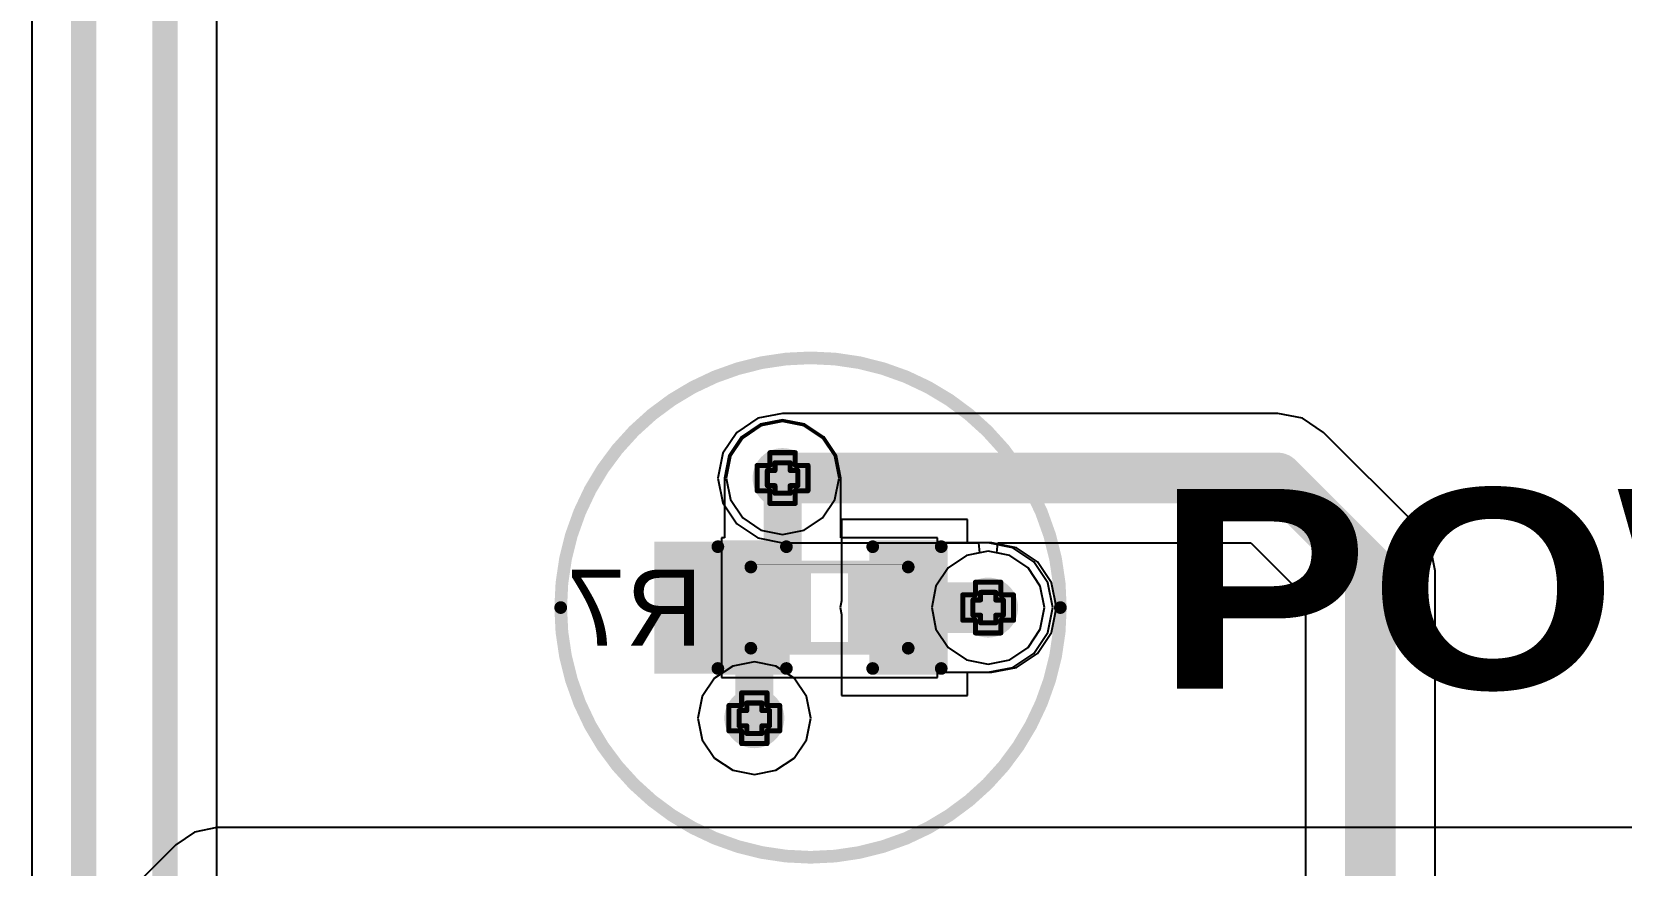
# Model space of a CAD drawing. Header units: inches. Extents: x 0 to 198, y 0 to 199.
# Drawn here: x 1.351 to 1.977, y 2.543 to 2.871 of the extents above; entities that cross this region are included whole.
import ezdxf

# ---------------------------------------------------------------- set-up
doc = ezdxf.new("R2010")
doc.units = ezdxf.units.IN
doc.header["$MEASUREMENT"] = 0
for name, color, linetype in [('Bottom Layer', 5, 'Continuous'), ('Bottom Overlay', 54, 'Continuous'), ('Bottom Paste', 16, 'Continuous'), ('Bottom Solder', 6, 'Continuous'), ('Drill Drawing', 1, 'Continuous'), ('Layer 1', 16, 'Continuous'), ('Layer 2', 76, 'Continuous'), ('Top Layer', 1, 'Continuous'), ('Top Overlay', 2, 'Continuous'), ('Top Paste', 8, 'Continuous'), ('Top Solder', 216, 'Continuous'), ('Via Holes', 16, 'Continuous')]:
    doc.layers.add(name, color=color, linetype=linetype)
doc.styles.add('Arial', font='', dxfattribs={"height": 0.2})
doc.styles.add('Arial Black_Bold', font='', dxfattribs={"height": 0.2})
doc.styles.get('Arial').set_extended_font_data('Arial')
doc.styles.get('Arial Black_Bold').set_extended_font_data('Arial Black', bold=True)

# ---------------------------------------------------------------- blocks, each defined once
blk = doc.blocks.new('R___0402_B_184')
at = {"layer": 'Bottom Layer'}
for points in [[(-0.0095, 0.0125), (-0.0095, -0.0125), (-0.0275, -0.0125), (-0.0275, 0.0125)], [(0.0275, 0.0125), (0.0275, -0.0125), (0.0095, -0.0125), (0.0095, 0.0125)]]:
    blk.add_hatch(color=5, dxfattribs=at).paths.add_polyline_path(points)
at = {"layer": 'Bottom Paste'}
for points in [[(-0.0095, 0.0125), (-0.0095, -0.0125), (-0.0275, -0.0125), (-0.0275, 0.0125)], [(0.0275, 0.0125), (0.0275, -0.0125), (0.0095, -0.0125), (0.0095, 0.0125)]]:
    blk.add_hatch(color=16, dxfattribs=at).paths.add_polyline_path(points)
at = {"layer": 'Bottom Solder'}
for points in [[(-0.00734, 0.01466), (-0.00734, -0.01467), (-0.02967, -0.01467), (-0.02967, 0.01466)], [(0.02967, 0.01466), (0.02967, -0.01467), (0.00733, -0.01467), (0.00733, 0.01466)]]:
    blk.add_hatch(color=6, dxfattribs=at).paths.add_polyline_path(points)
at = {"layer": 'Bottom Overlay'}
for points in [[(-0.031, -0.016, 0.005, 0.005, 0), (-0.031, 0.016, 0.005, 0.005, 0)], [(-0.031, 0.016, 0.005, 0.005, 0), (0.031, 0.016, 0.005, 0.005, 0)], [(-0.032, 0.017, 0.000127, 0.000127, 0), (0.032, 0.017, 0.000127, 0.000127, 0)], [(0.031, -0.016, 0.005, 0.005, 0), (0.031, 0.016, 0.005, 0.005, 0)], [(-0.031, -0.016, 0.005, 0.005, 0), (0.031, -0.016, 0.005, 0.005, 0)]]:
    blk.add_lwpolyline(points, format="xyseb", dxfattribs=at)
for points in [[(-0.03225, 0.016, 0.0025, 0.0025, 1), (-0.02975, 0.016, 0.0025, 0.0025, 1)], [(-0.03225, 0.016, 0.0025, 0.0025, 1), (-0.02975, 0.016, 0.0025, 0.0025, 1)], [(-0.03203, 0.017, 0.0000635, 0.0000635, 1), (-0.03197, 0.017, 0.0000635, 0.0000635, 1)], [(0.02975, 0.016, 0.0025, 0.0025, 1), (0.03225, 0.016, 0.0025, 0.0025, 1)], [(0.02975, 0.016, 0.0025, 0.0025, 1), (0.03225, 0.016, 0.0025, 0.0025, 1)], [(0.03197, 0.017, 0.0000635, 0.0000635, 1), (0.03203, 0.017, 0.0000635, 0.0000635, 1)], [(-0.03225, -0.016, 0.0025, 0.0025, 1), (-0.02975, -0.016, 0.0025, 0.0025, 1)], [(-0.03225, -0.016, 0.0025, 0.0025, 1), (-0.02975, -0.016, 0.0025, 0.0025, 1)], [(0.02975, -0.016, 0.0025, 0.0025, 1), (0.03225, -0.016, 0.0025, 0.0025, 1)], [(0.02975, -0.016, 0.0025, 0.0025, 1), (0.03225, -0.016, 0.0025, 0.0025, 1)]]:
    blk.add_lwpolyline(points, format="xyseb", close=True, dxfattribs=at)
blk = doc.blocks.new('LED_0603_209')
at = {"layer": 'Top Layer'}
for points in [[(-0.03937, 0.01969), (-0.01969, 0.01969), (-0.01969, -0.01968), (-0.03937, -0.01968)], [(0.01969, 0.01969), (0.03937, 0.01969), (0.03937, -0.01968), (0.01969, -0.01968)]]:
    blk.add_hatch(color=1, dxfattribs=at).paths.add_polyline_path(points)
at = {"layer": 'Top Overlay'}
blk.add_hatch(color=2, dxfattribs=at).paths.add_polyline_path([(0.044, -0.026), (0.069, -0.026), (0.069, 0.026), (0.044, 0.026)])
at = {"layer": 'Top Paste'}
for points in [[(-0.03937, 0.01969), (-0.01969, 0.01969), (-0.01969, -0.01968), (-0.03937, -0.01968)], [(0.01969, 0.01969), (0.03937, 0.01969), (0.03937, -0.01968), (0.01969, -0.01968)]]:
    blk.add_hatch(color=8, dxfattribs=at).paths.add_polyline_path(points)
at = {"layer": 'Top Solder'}
for points in [[(-0.04337, 0.02369), (-0.01569, 0.02369), (-0.01569, -0.02368), (-0.04337, -0.02368)], [(0.01569, 0.02369), (0.04337, 0.02369), (0.04337, -0.02368), (0.01569, -0.02368)]]:
    blk.add_hatch(color=216, dxfattribs=at).paths.add_polyline_path(points)
at = {"layer": 'Top Overlay'}
for points in [[(-0.044, -0.024, 0.005, 0.005, 0), (-0.044, 0.024, 0.005, 0.005, 0)], [(-0.017, 0.024, 0.005, 0.005, 0), (-0.044, 0.024, 0.005, 0.005, 0)], [(0.044, 0.024, 0.005, 0.005, 0), (0.017, 0.024, 0.005, 0.005, 0)], [(0.044, -0.024, 0.005, 0.005, 0), (0.044, 0.024, 0.005, 0.005, 0)], [(-0.017, -0.024, 0.005, 0.005, 0), (-0.044, -0.024, 0.005, 0.005, 0)], [(0.044, -0.024, 0.005, 0.005, 0), (0.017, -0.024, 0.005, 0.005, 0)]]:
    blk.add_lwpolyline(points, format="xyseb", dxfattribs=at)
for points in [[(-0.04525, 0.024, 0.0025, 0.0025, 1), (-0.04275, 0.024, 0.0025, 0.0025, 1)], [(-0.04525, 0.024, 0.0025, 0.0025, 1), (-0.04275, 0.024, 0.0025, 0.0025, 1)], [(-0.01825, 0.024, 0.0025, 0.0025, 1), (-0.01575, 0.024, 0.0025, 0.0025, 1)], [(0.01575, 0.024, 0.0025, 0.0025, 1), (0.01825, 0.024, 0.0025, 0.0025, 1)], [(0.04275, 0.024, 0.0025, 0.0025, 1), (0.04525, 0.024, 0.0025, 0.0025, 1)], [(0.04275, 0.024, 0.0025, 0.0025, 1), (0.04525, 0.024, 0.0025, 0.0025, 1)], [(-0.04525, -0.024, 0.0025, 0.0025, 1), (-0.04275, -0.024, 0.0025, 0.0025, 1)], [(-0.04525, -0.024, 0.0025, 0.0025, 1), (-0.04275, -0.024, 0.0025, 0.0025, 1)], [(-0.01825, -0.024, 0.0025, 0.0025, 1), (-0.01575, -0.024, 0.0025, 0.0025, 1)], [(0.01575, -0.024, 0.0025, 0.0025, 1), (0.01825, -0.024, 0.0025, 0.0025, 1)], [(0.04275, -0.024, 0.0025, 0.0025, 1), (0.04525, -0.024, 0.0025, 0.0025, 1)], [(0.04275, -0.024, 0.0025, 0.0025, 1), (0.04525, -0.024, 0.0025, 0.0025, 1)]]:
    blk.add_lwpolyline(points, format="xyseb", close=True, dxfattribs=at)

msp = doc.modelspace()

# ---------------------------------------------------------------- hatches: boundary and pattern name
at = {"layer": 'Bottom Layer'}
h = msp.add_hatch(color=5, dxfattribs=at)
edge = h.paths.add_edge_path()
edge.add_arc((1.64645, 2.6955), 0.01181, 0, 360)
h = msp.add_hatch(color=5, dxfattribs=at)
edge = h.paths.add_edge_path()
edge.add_arc((1.72743, 2.64445), 0.01181, 0, 360)
h = msp.add_hatch(color=5, dxfattribs=at)
edge = h.paths.add_edge_path()
edge.add_arc((1.63532, 2.60085), 0.01181, 0, 360)
at = {"layer": 'Layer 1'}
h = msp.add_hatch(color=16, dxfattribs=at)
edge = h.paths.add_edge_path()
edge.add_arc((1.64645, 2.6955), 0.01181, 0, 360)
h = msp.add_hatch(color=16, dxfattribs=at)
edge = h.paths.add_edge_path()
edge.add_arc((1.72743, 2.64445), 0.01181, 0, 360)
h = msp.add_hatch(color=16, dxfattribs=at)
edge = h.paths.add_edge_path()
edge.add_arc((1.63532, 2.60085), 0.01181, 0, 360)
at = {"layer": 'Layer 2'}
h = msp.add_hatch(color=76, dxfattribs=at)
edge = h.paths.add_edge_path()
edge.add_arc((1.64645, 2.6955), 0.01181, 0, 360)
h = msp.add_hatch(color=76, dxfattribs=at)
edge = h.paths.add_edge_path()
edge.add_arc((1.72743, 2.64445), 0.01181, 0, 360)
h = msp.add_hatch(color=76, dxfattribs=at)
edge = h.paths.add_edge_path()
edge.add_arc((1.63532, 2.60085), 0.01181, 0, 360)
at = {"layer": 'Top Layer'}
h = msp.add_hatch(color=1, dxfattribs=at)
edge = h.paths.add_edge_path()
edge.add_arc((1.64645, 2.6955), 0.01181, 0, 360)
h = msp.add_hatch(color=1, dxfattribs=at)
edge = h.paths.add_edge_path()
edge.add_arc((1.72743, 2.64445), 0.01181, 0, 360)
h = msp.add_hatch(color=1, dxfattribs=at)
edge = h.paths.add_edge_path()
edge.add_arc((1.63532, 2.60085), 0.01181, 0, 360)
at = {"layer": 'Via Holes'}
h = msp.add_hatch(color=7, dxfattribs=at)
edge = h.paths.add_edge_path()
edge.add_arc((1.64645, 2.6955), 0.00591, 0, 360)
h = msp.add_hatch(color=7, dxfattribs=at)
edge = h.paths.add_edge_path()
edge.add_arc((1.72743, 2.64445), 0.00591, 0, 360)
h = msp.add_hatch(color=7, dxfattribs=at)
edge = h.paths.add_edge_path()
edge.add_arc((1.63532, 2.60085), 0.00591, 0, 360)

# ---------------------------------------------------------------- linework, layer by layer
at = {"layer": 'Bottom Layer'}
for p, q in [((1.35066, 3.11788), (1.35066, 2.27858)), ((1.42354, 2.30211), (1.42354, 3.05036)), ((1.64645, 2.71844), (1.63767, 2.71669)), ((1.65523, 2.71669), (1.64645, 2.71844)), ((1.63023, 2.71172), (1.62526, 2.70428)), ((1.63767, 2.71669), (1.63023, 2.71172)), ((1.66267, 2.71172), (1.65523, 2.71669)), ((1.66765, 2.70428), (1.66267, 2.71172)), ((1.62526, 2.70428), (1.62351, 2.6955)), ((1.66939, 2.6955), (1.66765, 2.70428)), ((1.62351, 2.6955), (1.62351, 2.67195)), ((1.66939, 2.67195), (1.66939, 2.6955)), ((1.62351, 2.67195), (1.62245, 2.67195)), ((1.62245, 2.67195), (1.62245, 2.61695)), ((1.70745, 2.67195), (1.66939, 2.67195)), ((1.70745, 2.66993), (1.70745, 2.67195)), ((1.7289, 2.66993), (1.70745, 2.66993)), ((1.73866, 2.66799), (1.7289, 2.66993)), ((1.74693, 2.66247), (1.73866, 2.66799)), ((1.75245, 2.6542), (1.74693, 2.66247)), ((1.75439, 2.64445), (1.75245, 2.6542)), ((1.75245, 2.63469), (1.75439, 2.64445)), ((1.74693, 2.62642), (1.75245, 2.63469)), ((1.73866, 2.6209), (1.74693, 2.62642)), ((1.70745, 2.61695), (1.70745, 2.61896)), ((1.70745, 2.61896), (1.7289, 2.61896)), ((1.7289, 2.61896), (1.73866, 2.6209)), ((1.62245, 2.61695), (1.70745, 2.61695))]:
    msp.add_line(p, q, dxfattribs=at)
for points in [[(1.37105, 2.27858, 0.01, 0.01, 0), (1.37105, 3.12786, 0.01, 0.01, 0)], [(1.40315, 2.29367, 0.01, 0.01, 0), (1.40315, 3.07786, 0.01, 0.01, 0)], [(1.64645, 2.64445, 0.015, 0.015, 0), (1.64645, 2.6955, 0.015, 0.015, 0)], [(1.68799, 2.64445, 0.02, 0.02, 0), (1.7289, 2.64445, 0.02, 0.02, 0)]]:
    msp.add_lwpolyline(points, format="xyseb", dxfattribs=at)
for points in [[(1.6427, 2.6955, 0.0075, 0.0075, 1), (1.6502, 2.6955, 0.0075, 0.0075, 1)], [(1.6427, 2.64445, 0.0075, 0.0075, 1), (1.6502, 2.64445, 0.0075, 0.0075, 1)], [(1.68299, 2.64445, 0.01, 0.01, 1), (1.69299, 2.64445, 0.01, 0.01, 1)], [(1.7239, 2.64445, 0.01, 0.01, 1), (1.7339, 2.64445, 0.01, 0.01, 1)]]:
    msp.add_lwpolyline(points, format="xyseb", close=True, dxfattribs=at)
at = {"layer": 'Drill Drawing'}
for points in [[(1.64145, 2.7005, 0.002, 0.002, 0), (1.64145, 2.7055, 0.002, 0.002, 0)], [(1.64145, 2.7055, 0.002, 0.002, 0), (1.65145, 2.7055, 0.002, 0.002, 0)], [(1.65145, 2.7005, 0.002, 0.002, 0), (1.65145, 2.7055, 0.002, 0.002, 0)], [(1.63645, 2.6905, 0.002, 0.002, 0), (1.63645, 2.7005, 0.002, 0.002, 0)], [(1.63645, 2.7005, 0.002, 0.002, 0), (1.64145, 2.7005, 0.002, 0.002, 0)], [(1.64045, 2.6925, 0.002, 0.002, 0), (1.64045, 2.6985, 0.002, 0.002, 0)], [(1.64045, 2.6985, 0.002, 0.002, 0), (1.64345, 2.6985, 0.002, 0.002, 0)], [(1.64345, 2.6985, 0.002, 0.002, 0), (1.64345, 2.7015, 0.002, 0.002, 0)], [(1.64345, 2.7015, 0.002, 0.002, 0), (1.64945, 2.7015, 0.002, 0.002, 0)], [(1.64945, 2.6985, 0.002, 0.002, 0), (1.64945, 2.7015, 0.002, 0.002, 0)], [(1.64945, 2.6985, 0.002, 0.002, 0), (1.65245, 2.6985, 0.002, 0.002, 0)], [(1.65145, 2.7005, 0.002, 0.002, 0), (1.65645, 2.7005, 0.002, 0.002, 0)], [(1.65245, 2.6925, 0.002, 0.002, 0), (1.65245, 2.6985, 0.002, 0.002, 0)], [(1.65645, 2.6905, 0.002, 0.002, 0), (1.65645, 2.7005, 0.002, 0.002, 0)], [(1.64045, 2.6925, 0.002, 0.002, 0), (1.64345, 2.6925, 0.002, 0.002, 0)], [(1.64345, 2.6895, 0.002, 0.002, 0), (1.64345, 2.6925, 0.002, 0.002, 0)], [(1.64945, 2.6925, 0.002, 0.002, 0), (1.65245, 2.6925, 0.002, 0.002, 0)], [(1.64945, 2.6895, 0.002, 0.002, 0), (1.64945, 2.6925, 0.002, 0.002, 0)], [(1.63645, 2.6905, 0.002, 0.002, 0), (1.64145, 2.6905, 0.002, 0.002, 0)], [(1.64145, 2.6855, 0.002, 0.002, 0), (1.64145, 2.6905, 0.002, 0.002, 0)], [(1.64145, 2.6855, 0.002, 0.002, 0), (1.65145, 2.6855, 0.002, 0.002, 0)], [(1.64345, 2.6895, 0.002, 0.002, 0), (1.64945, 2.6895, 0.002, 0.002, 0)], [(1.65145, 2.6905, 0.002, 0.002, 0), (1.65645, 2.6905, 0.002, 0.002, 0)], [(1.65145, 2.6855, 0.002, 0.002, 0), (1.65145, 2.6905, 0.002, 0.002, 0)], [(1.72243, 2.64945, 0.002, 0.002, 0), (1.72243, 2.65445, 0.002, 0.002, 0)], [(1.72243, 2.65445, 0.002, 0.002, 0), (1.73243, 2.65445, 0.002, 0.002, 0)], [(1.73243, 2.64945, 0.002, 0.002, 0), (1.73243, 2.65445, 0.002, 0.002, 0)], [(1.71743, 2.63945, 0.002, 0.002, 0), (1.71743, 2.64945, 0.002, 0.002, 0)], [(1.71743, 2.64945, 0.002, 0.002, 0), (1.72243, 2.64945, 0.002, 0.002, 0)], [(1.72443, 2.64745, 0.002, 0.002, 0), (1.72443, 2.65045, 0.002, 0.002, 0)], [(1.72443, 2.65045, 0.002, 0.002, 0), (1.73043, 2.65045, 0.002, 0.002, 0)], [(1.73043, 2.64745, 0.002, 0.002, 0), (1.73043, 2.65045, 0.002, 0.002, 0)], [(1.73243, 2.64945, 0.002, 0.002, 0), (1.73743, 2.64945, 0.002, 0.002, 0)], [(1.73743, 2.63945, 0.002, 0.002, 0), (1.73743, 2.64945, 0.002, 0.002, 0)], [(1.72143, 2.64145, 0.002, 0.002, 0), (1.72143, 2.64745, 0.002, 0.002, 0)], [(1.72143, 2.64745, 0.002, 0.002, 0), (1.72443, 2.64745, 0.002, 0.002, 0)], [(1.73043, 2.64745, 0.002, 0.002, 0), (1.73343, 2.64745, 0.002, 0.002, 0)], [(1.73343, 2.64145, 0.002, 0.002, 0), (1.73343, 2.64745, 0.002, 0.002, 0)], [(1.71743, 2.63945, 0.002, 0.002, 0), (1.72243, 2.63945, 0.002, 0.002, 0)], [(1.72143, 2.64145, 0.002, 0.002, 0), (1.72443, 2.64145, 0.002, 0.002, 0)], [(1.72243, 2.63445, 0.002, 0.002, 0), (1.72243, 2.63945, 0.002, 0.002, 0)], [(1.72443, 2.63845, 0.002, 0.002, 0), (1.72443, 2.64145, 0.002, 0.002, 0)], [(1.72443, 2.63845, 0.002, 0.002, 0), (1.73043, 2.63845, 0.002, 0.002, 0)], [(1.73043, 2.64145, 0.002, 0.002, 0), (1.73343, 2.64145, 0.002, 0.002, 0)], [(1.73043, 2.63845, 0.002, 0.002, 0), (1.73043, 2.64145, 0.002, 0.002, 0)], [(1.73243, 2.63945, 0.002, 0.002, 0), (1.73743, 2.63945, 0.002, 0.002, 0)], [(1.73243, 2.63445, 0.002, 0.002, 0), (1.73243, 2.63945, 0.002, 0.002, 0)], [(1.72243, 2.63445, 0.002, 0.002, 0), (1.73243, 2.63445, 0.002, 0.002, 0)], [(1.63032, 2.60585, 0.002, 0.002, 0), (1.63032, 2.61085, 0.002, 0.002, 0)], [(1.63032, 2.61085, 0.002, 0.002, 0), (1.64032, 2.61085, 0.002, 0.002, 0)], [(1.64032, 2.60585, 0.002, 0.002, 0), (1.64032, 2.61085, 0.002, 0.002, 0)], [(1.62532, 2.59585, 0.002, 0.002, 0), (1.62532, 2.60585, 0.002, 0.002, 0)], [(1.62532, 2.60585, 0.002, 0.002, 0), (1.63032, 2.60585, 0.002, 0.002, 0)], [(1.63232, 2.60385, 0.002, 0.002, 0), (1.63232, 2.60685, 0.002, 0.002, 0)], [(1.63232, 2.60685, 0.002, 0.002, 0), (1.63832, 2.60685, 0.002, 0.002, 0)], [(1.63832, 2.60385, 0.002, 0.002, 0), (1.63832, 2.60685, 0.002, 0.002, 0)], [(1.64032, 2.60585, 0.002, 0.002, 0), (1.64532, 2.60585, 0.002, 0.002, 0)], [(1.64532, 2.59585, 0.002, 0.002, 0), (1.64532, 2.60585, 0.002, 0.002, 0)], [(1.62932, 2.59785, 0.002, 0.002, 0), (1.62932, 2.60385, 0.002, 0.002, 0)], [(1.62932, 2.60385, 0.002, 0.002, 0), (1.63232, 2.60385, 0.002, 0.002, 0)], [(1.62932, 2.59785, 0.002, 0.002, 0), (1.63232, 2.59785, 0.002, 0.002, 0)], [(1.63232, 2.59485, 0.002, 0.002, 0), (1.63232, 2.59785, 0.002, 0.002, 0)], [(1.63832, 2.60385, 0.002, 0.002, 0), (1.64132, 2.60385, 0.002, 0.002, 0)], [(1.63832, 2.59785, 0.002, 0.002, 0), (1.64132, 2.59785, 0.002, 0.002, 0)], [(1.63832, 2.59485, 0.002, 0.002, 0), (1.63832, 2.59785, 0.002, 0.002, 0)], [(1.64132, 2.59785, 0.002, 0.002, 0), (1.64132, 2.60385, 0.002, 0.002, 0)], [(1.62532, 2.59585, 0.002, 0.002, 0), (1.63032, 2.59585, 0.002, 0.002, 0)], [(1.63032, 2.59085, 0.002, 0.002, 0), (1.63032, 2.59585, 0.002, 0.002, 0)], [(1.63232, 2.59485, 0.002, 0.002, 0), (1.63832, 2.59485, 0.002, 0.002, 0)], [(1.64032, 2.59585, 0.002, 0.002, 0), (1.64532, 2.59585, 0.002, 0.002, 0)], [(1.64032, 2.59085, 0.002, 0.002, 0), (1.64032, 2.59585, 0.002, 0.002, 0)], [(1.63032, 2.59085, 0.002, 0.002, 0), (1.64032, 2.59085, 0.002, 0.002, 0)]]:
    msp.add_lwpolyline(points, format="xyseb", dxfattribs=at)
for points in [[(1.64095, 2.7055, 0.001, 0.001, 1), (1.64195, 2.7055, 0.001, 0.001, 1)], [(1.64095, 2.7055, 0.001, 0.001, 1), (1.64195, 2.7055, 0.001, 0.001, 1)], [(1.65095, 2.7055, 0.001, 0.001, 1), (1.65195, 2.7055, 0.001, 0.001, 1)], [(1.65095, 2.7055, 0.001, 0.001, 1), (1.65195, 2.7055, 0.001, 0.001, 1)], [(1.63595, 2.7005, 0.001, 0.001, 1), (1.63695, 2.7005, 0.001, 0.001, 1)], [(1.63595, 2.7005, 0.001, 0.001, 1), (1.63695, 2.7005, 0.001, 0.001, 1)], [(1.63995, 2.6985, 0.001, 0.001, 1), (1.64095, 2.6985, 0.001, 0.001, 1)], [(1.63995, 2.6985, 0.001, 0.001, 1), (1.64095, 2.6985, 0.001, 0.001, 1)], [(1.64095, 2.7005, 0.001, 0.001, 1), (1.64195, 2.7005, 0.001, 0.001, 1)], [(1.64095, 2.7005, 0.001, 0.001, 1), (1.64195, 2.7005, 0.001, 0.001, 1)], [(1.64295, 2.7015, 0.001, 0.001, 1), (1.64395, 2.7015, 0.001, 0.001, 1)], [(1.64295, 2.7015, 0.001, 0.001, 1), (1.64395, 2.7015, 0.001, 0.001, 1)], [(1.64295, 2.6985, 0.001, 0.001, 1), (1.64395, 2.6985, 0.001, 0.001, 1)], [(1.64295, 2.6985, 0.001, 0.001, 1), (1.64395, 2.6985, 0.001, 0.001, 1)], [(1.64895, 2.7015, 0.001, 0.001, 1), (1.64995, 2.7015, 0.001, 0.001, 1)], [(1.64895, 2.7015, 0.001, 0.001, 1), (1.64995, 2.7015, 0.001, 0.001, 1)], [(1.64895, 2.6985, 0.001, 0.001, 1), (1.64995, 2.6985, 0.001, 0.001, 1)], [(1.64895, 2.6985, 0.001, 0.001, 1), (1.64995, 2.6985, 0.001, 0.001, 1)], [(1.65095, 2.7005, 0.001, 0.001, 1), (1.65195, 2.7005, 0.001, 0.001, 1)], [(1.65095, 2.7005, 0.001, 0.001, 1), (1.65195, 2.7005, 0.001, 0.001, 1)], [(1.65195, 2.6985, 0.001, 0.001, 1), (1.65295, 2.6985, 0.001, 0.001, 1)], [(1.65195, 2.6985, 0.001, 0.001, 1), (1.65295, 2.6985, 0.001, 0.001, 1)], [(1.65595, 2.7005, 0.001, 0.001, 1), (1.65695, 2.7005, 0.001, 0.001, 1)], [(1.65595, 2.7005, 0.001, 0.001, 1), (1.65695, 2.7005, 0.001, 0.001, 1)], [(1.63995, 2.6925, 0.001, 0.001, 1), (1.64095, 2.6925, 0.001, 0.001, 1)], [(1.63995, 2.6925, 0.001, 0.001, 1), (1.64095, 2.6925, 0.001, 0.001, 1)], [(1.64295, 2.6925, 0.001, 0.001, 1), (1.64395, 2.6925, 0.001, 0.001, 1)], [(1.64295, 2.6925, 0.001, 0.001, 1), (1.64395, 2.6925, 0.001, 0.001, 1)], [(1.64895, 2.6925, 0.001, 0.001, 1), (1.64995, 2.6925, 0.001, 0.001, 1)], [(1.64895, 2.6925, 0.001, 0.001, 1), (1.64995, 2.6925, 0.001, 0.001, 1)], [(1.65195, 2.6925, 0.001, 0.001, 1), (1.65295, 2.6925, 0.001, 0.001, 1)], [(1.65195, 2.6925, 0.001, 0.001, 1), (1.65295, 2.6925, 0.001, 0.001, 1)], [(1.63595, 2.6905, 0.001, 0.001, 1), (1.63695, 2.6905, 0.001, 0.001, 1)], [(1.63595, 2.6905, 0.001, 0.001, 1), (1.63695, 2.6905, 0.001, 0.001, 1)], [(1.64095, 2.6905, 0.001, 0.001, 1), (1.64195, 2.6905, 0.001, 0.001, 1)], [(1.64095, 2.6905, 0.001, 0.001, 1), (1.64195, 2.6905, 0.001, 0.001, 1)], [(1.64095, 2.6855, 0.001, 0.001, 1), (1.64195, 2.6855, 0.001, 0.001, 1)], [(1.64095, 2.6855, 0.001, 0.001, 1), (1.64195, 2.6855, 0.001, 0.001, 1)], [(1.64295, 2.6895, 0.001, 0.001, 1), (1.64395, 2.6895, 0.001, 0.001, 1)], [(1.64295, 2.6895, 0.001, 0.001, 1), (1.64395, 2.6895, 0.001, 0.001, 1)], [(1.64895, 2.6895, 0.001, 0.001, 1), (1.64995, 2.6895, 0.001, 0.001, 1)], [(1.64895, 2.6895, 0.001, 0.001, 1), (1.64995, 2.6895, 0.001, 0.001, 1)], [(1.65095, 2.6905, 0.001, 0.001, 1), (1.65195, 2.6905, 0.001, 0.001, 1)], [(1.65095, 2.6905, 0.001, 0.001, 1), (1.65195, 2.6905, 0.001, 0.001, 1)], [(1.65095, 2.6855, 0.001, 0.001, 1), (1.65195, 2.6855, 0.001, 0.001, 1)], [(1.65095, 2.6855, 0.001, 0.001, 1), (1.65195, 2.6855, 0.001, 0.001, 1)], [(1.65595, 2.6905, 0.001, 0.001, 1), (1.65695, 2.6905, 0.001, 0.001, 1)], [(1.65595, 2.6905, 0.001, 0.001, 1), (1.65695, 2.6905, 0.001, 0.001, 1)], [(1.72193, 2.65445, 0.001, 0.001, 1), (1.72293, 2.65445, 0.001, 0.001, 1)], [(1.72193, 2.65445, 0.001, 0.001, 1), (1.72293, 2.65445, 0.001, 0.001, 1)], [(1.73193, 2.65445, 0.001, 0.001, 1), (1.73293, 2.65445, 0.001, 0.001, 1)], [(1.73193, 2.65445, 0.001, 0.001, 1), (1.73293, 2.65445, 0.001, 0.001, 1)], [(1.71693, 2.64945, 0.001, 0.001, 1), (1.71793, 2.64945, 0.001, 0.001, 1)], [(1.71693, 2.64945, 0.001, 0.001, 1), (1.71793, 2.64945, 0.001, 0.001, 1)], [(1.72193, 2.64945, 0.001, 0.001, 1), (1.72293, 2.64945, 0.001, 0.001, 1)], [(1.72193, 2.64945, 0.001, 0.001, 1), (1.72293, 2.64945, 0.001, 0.001, 1)], [(1.72393, 2.65045, 0.001, 0.001, 1), (1.72493, 2.65045, 0.001, 0.001, 1)], [(1.72393, 2.65045, 0.001, 0.001, 1), (1.72493, 2.65045, 0.001, 0.001, 1)], [(1.72993, 2.65045, 0.001, 0.001, 1), (1.73093, 2.65045, 0.001, 0.001, 1)], [(1.72993, 2.65045, 0.001, 0.001, 1), (1.73093, 2.65045, 0.001, 0.001, 1)], [(1.73193, 2.64945, 0.001, 0.001, 1), (1.73293, 2.64945, 0.001, 0.001, 1)], [(1.73193, 2.64945, 0.001, 0.001, 1), (1.73293, 2.64945, 0.001, 0.001, 1)], [(1.73693, 2.64945, 0.001, 0.001, 1), (1.73793, 2.64945, 0.001, 0.001, 1)], [(1.73693, 2.64945, 0.001, 0.001, 1), (1.73793, 2.64945, 0.001, 0.001, 1)], [(1.72093, 2.64745, 0.001, 0.001, 1), (1.72193, 2.64745, 0.001, 0.001, 1)], [(1.72093, 2.64745, 0.001, 0.001, 1), (1.72193, 2.64745, 0.001, 0.001, 1)], [(1.72393, 2.64745, 0.001, 0.001, 1), (1.72493, 2.64745, 0.001, 0.001, 1)], [(1.72393, 2.64745, 0.001, 0.001, 1), (1.72493, 2.64745, 0.001, 0.001, 1)], [(1.72993, 2.64745, 0.001, 0.001, 1), (1.73093, 2.64745, 0.001, 0.001, 1)], [(1.72993, 2.64745, 0.001, 0.001, 1), (1.73093, 2.64745, 0.001, 0.001, 1)], [(1.73293, 2.64745, 0.001, 0.001, 1), (1.73393, 2.64745, 0.001, 0.001, 1)], [(1.73293, 2.64745, 0.001, 0.001, 1), (1.73393, 2.64745, 0.001, 0.001, 1)], [(1.71693, 2.63945, 0.001, 0.001, 1), (1.71793, 2.63945, 0.001, 0.001, 1)], [(1.71693, 2.63945, 0.001, 0.001, 1), (1.71793, 2.63945, 0.001, 0.001, 1)], [(1.72093, 2.64145, 0.001, 0.001, 1), (1.72193, 2.64145, 0.001, 0.001, 1)], [(1.72093, 2.64145, 0.001, 0.001, 1), (1.72193, 2.64145, 0.001, 0.001, 1)], [(1.72193, 2.63945, 0.001, 0.001, 1), (1.72293, 2.63945, 0.001, 0.001, 1)], [(1.72193, 2.63945, 0.001, 0.001, 1), (1.72293, 2.63945, 0.001, 0.001, 1)], [(1.72393, 2.64145, 0.001, 0.001, 1), (1.72493, 2.64145, 0.001, 0.001, 1)], [(1.72393, 2.64145, 0.001, 0.001, 1), (1.72493, 2.64145, 0.001, 0.001, 1)], [(1.72393, 2.63845, 0.001, 0.001, 1), (1.72493, 2.63845, 0.001, 0.001, 1)], [(1.72393, 2.63845, 0.001, 0.001, 1), (1.72493, 2.63845, 0.001, 0.001, 1)], [(1.72993, 2.64145, 0.001, 0.001, 1), (1.73093, 2.64145, 0.001, 0.001, 1)], [(1.72993, 2.64145, 0.001, 0.001, 1), (1.73093, 2.64145, 0.001, 0.001, 1)], [(1.72993, 2.63845, 0.001, 0.001, 1), (1.73093, 2.63845, 0.001, 0.001, 1)], [(1.72993, 2.63845, 0.001, 0.001, 1), (1.73093, 2.63845, 0.001, 0.001, 1)], [(1.73193, 2.63945, 0.001, 0.001, 1), (1.73293, 2.63945, 0.001, 0.001, 1)], [(1.73193, 2.63945, 0.001, 0.001, 1), (1.73293, 2.63945, 0.001, 0.001, 1)], [(1.73293, 2.64145, 0.001, 0.001, 1), (1.73393, 2.64145, 0.001, 0.001, 1)], [(1.73293, 2.64145, 0.001, 0.001, 1), (1.73393, 2.64145, 0.001, 0.001, 1)], [(1.73693, 2.63945, 0.001, 0.001, 1), (1.73793, 2.63945, 0.001, 0.001, 1)], [(1.73693, 2.63945, 0.001, 0.001, 1), (1.73793, 2.63945, 0.001, 0.001, 1)], [(1.72193, 2.63445, 0.001, 0.001, 1), (1.72293, 2.63445, 0.001, 0.001, 1)], [(1.72193, 2.63445, 0.001, 0.001, 1), (1.72293, 2.63445, 0.001, 0.001, 1)], [(1.73193, 2.63445, 0.001, 0.001, 1), (1.73293, 2.63445, 0.001, 0.001, 1)], [(1.73193, 2.63445, 0.001, 0.001, 1), (1.73293, 2.63445, 0.001, 0.001, 1)], [(1.62982, 2.61085, 0.001, 0.001, 1), (1.63082, 2.61085, 0.001, 0.001, 1)], [(1.62982, 2.61085, 0.001, 0.001, 1), (1.63082, 2.61085, 0.001, 0.001, 1)], [(1.63982, 2.61085, 0.001, 0.001, 1), (1.64082, 2.61085, 0.001, 0.001, 1)], [(1.63982, 2.61085, 0.001, 0.001, 1), (1.64082, 2.61085, 0.001, 0.001, 1)], [(1.62482, 2.60585, 0.001, 0.001, 1), (1.62582, 2.60585, 0.001, 0.001, 1)], [(1.62482, 2.60585, 0.001, 0.001, 1), (1.62582, 2.60585, 0.001, 0.001, 1)], [(1.62982, 2.60585, 0.001, 0.001, 1), (1.63082, 2.60585, 0.001, 0.001, 1)], [(1.62982, 2.60585, 0.001, 0.001, 1), (1.63082, 2.60585, 0.001, 0.001, 1)], [(1.63182, 2.60685, 0.001, 0.001, 1), (1.63282, 2.60685, 0.001, 0.001, 1)], [(1.63182, 2.60685, 0.001, 0.001, 1), (1.63282, 2.60685, 0.001, 0.001, 1)], [(1.63782, 2.60685, 0.001, 0.001, 1), (1.63882, 2.60685, 0.001, 0.001, 1)], [(1.63782, 2.60685, 0.001, 0.001, 1), (1.63882, 2.60685, 0.001, 0.001, 1)], [(1.63982, 2.60585, 0.001, 0.001, 1), (1.64082, 2.60585, 0.001, 0.001, 1)], [(1.63982, 2.60585, 0.001, 0.001, 1), (1.64082, 2.60585, 0.001, 0.001, 1)], [(1.64482, 2.60585, 0.001, 0.001, 1), (1.64582, 2.60585, 0.001, 0.001, 1)], [(1.64482, 2.60585, 0.001, 0.001, 1), (1.64582, 2.60585, 0.001, 0.001, 1)], [(1.62882, 2.60385, 0.001, 0.001, 1), (1.62982, 2.60385, 0.001, 0.001, 1)], [(1.62882, 2.60385, 0.001, 0.001, 1), (1.62982, 2.60385, 0.001, 0.001, 1)], [(1.62882, 2.59785, 0.001, 0.001, 1), (1.62982, 2.59785, 0.001, 0.001, 1)], [(1.62882, 2.59785, 0.001, 0.001, 1), (1.62982, 2.59785, 0.001, 0.001, 1)], [(1.63182, 2.60385, 0.001, 0.001, 1), (1.63282, 2.60385, 0.001, 0.001, 1)], [(1.63182, 2.60385, 0.001, 0.001, 1), (1.63282, 2.60385, 0.001, 0.001, 1)], [(1.63182, 2.59785, 0.001, 0.001, 1), (1.63282, 2.59785, 0.001, 0.001, 1)], [(1.63182, 2.59785, 0.001, 0.001, 1), (1.63282, 2.59785, 0.001, 0.001, 1)], [(1.63782, 2.60385, 0.001, 0.001, 1), (1.63882, 2.60385, 0.001, 0.001, 1)], [(1.63782, 2.60385, 0.001, 0.001, 1), (1.63882, 2.60385, 0.001, 0.001, 1)], [(1.63782, 2.59785, 0.001, 0.001, 1), (1.63882, 2.59785, 0.001, 0.001, 1)], [(1.63782, 2.59785, 0.001, 0.001, 1), (1.63882, 2.59785, 0.001, 0.001, 1)], [(1.64082, 2.60385, 0.001, 0.001, 1), (1.64182, 2.60385, 0.001, 0.001, 1)], [(1.64082, 2.60385, 0.001, 0.001, 1), (1.64182, 2.60385, 0.001, 0.001, 1)], [(1.64082, 2.59785, 0.001, 0.001, 1), (1.64182, 2.59785, 0.001, 0.001, 1)], [(1.64082, 2.59785, 0.001, 0.001, 1), (1.64182, 2.59785, 0.001, 0.001, 1)], [(1.62482, 2.59585, 0.001, 0.001, 1), (1.62582, 2.59585, 0.001, 0.001, 1)], [(1.62482, 2.59585, 0.001, 0.001, 1), (1.62582, 2.59585, 0.001, 0.001, 1)], [(1.62982, 2.59585, 0.001, 0.001, 1), (1.63082, 2.59585, 0.001, 0.001, 1)], [(1.62982, 2.59585, 0.001, 0.001, 1), (1.63082, 2.59585, 0.001, 0.001, 1)], [(1.63182, 2.59485, 0.001, 0.001, 1), (1.63282, 2.59485, 0.001, 0.001, 1)], [(1.63182, 2.59485, 0.001, 0.001, 1), (1.63282, 2.59485, 0.001, 0.001, 1)], [(1.63782, 2.59485, 0.001, 0.001, 1), (1.63882, 2.59485, 0.001, 0.001, 1)], [(1.63782, 2.59485, 0.001, 0.001, 1), (1.63882, 2.59485, 0.001, 0.001, 1)], [(1.63982, 2.59585, 0.001, 0.001, 1), (1.64082, 2.59585, 0.001, 0.001, 1)], [(1.63982, 2.59585, 0.001, 0.001, 1), (1.64082, 2.59585, 0.001, 0.001, 1)], [(1.64482, 2.59585, 0.001, 0.001, 1), (1.64582, 2.59585, 0.001, 0.001, 1)], [(1.64482, 2.59585, 0.001, 0.001, 1), (1.64582, 2.59585, 0.001, 0.001, 1)], [(1.62982, 2.59085, 0.001, 0.001, 1), (1.63082, 2.59085, 0.001, 0.001, 1)], [(1.62982, 2.59085, 0.001, 0.001, 1), (1.63082, 2.59085, 0.001, 0.001, 1)], [(1.63982, 2.59085, 0.001, 0.001, 1), (1.64082, 2.59085, 0.001, 0.001, 1)], [(1.63982, 2.59085, 0.001, 0.001, 1), (1.64082, 2.59085, 0.001, 0.001, 1)]]:
    msp.add_lwpolyline(points, format="xyseb", close=True, dxfattribs=at)
at = {"layer": 'Layer 1'}
for p, q in [((1.64645, 2.71774), (1.63794, 2.71604)), ((1.65496, 2.71604), (1.64645, 2.71774)), ((1.63794, 2.71604), (1.63073, 2.71122)), ((1.66218, 2.71122), (1.65496, 2.71604)), ((1.63073, 2.71122), (1.62591, 2.70401)), ((1.667, 2.70401), (1.66218, 2.71122)), ((1.62591, 2.70401), (1.62421, 2.6955)), ((1.66869, 2.6955), (1.667, 2.70401)), ((1.62421, 2.6955), (1.62591, 2.68699)), ((1.667, 2.68699), (1.66869, 2.6955)), ((1.62591, 2.68699), (1.63073, 2.67977)), ((1.66218, 2.67977), (1.667, 2.68699)), ((1.63073, 2.67977), (1.63794, 2.67495)), ((1.63794, 2.67495), (1.64645, 2.67326)), ((1.64645, 2.67326), (1.65496, 2.67495)), ((1.65496, 2.67495), (1.66218, 2.67977)), ((1.71892, 2.66499), (1.7117, 2.66017)), ((1.72743, 2.66668), (1.71892, 2.66499)), ((1.73594, 2.66499), (1.72743, 2.66668)), ((1.74315, 2.66017), (1.73594, 2.66499)), ((1.7117, 2.66017), (1.70688, 2.65296)), ((1.74797, 2.65296), (1.74315, 2.66017)), ((1.70688, 2.65296), (1.70519, 2.64445)), ((1.74967, 2.64445), (1.74797, 2.65296)), ((1.70519, 2.64445), (1.70688, 2.63593)), ((1.74797, 2.63593), (1.74967, 2.64445)), ((1.70688, 2.63593), (1.7117, 2.62872)), ((1.74315, 2.62872), (1.74797, 2.63593)), ((1.7117, 2.62872), (1.71892, 2.6239)), ((1.71892, 2.6239), (1.72743, 2.62221)), ((1.72743, 2.62221), (1.73594, 2.6239)), ((1.73594, 2.6239), (1.74315, 2.62872))]:
    msp.add_line(p, q, dxfattribs=at)
at = {"layer": 'Layer 2'}
for p, q in [((1.6367, 2.71905), (1.62843, 2.71352)), ((1.64645, 2.72099), (1.6367, 2.71905)), ((1.8415, 2.72099), (1.64645, 2.72099)), ((1.85126, 2.71905), (1.8415, 2.72099)), ((1.85952, 2.71352), (1.85126, 2.71905)), ((1.62843, 2.71352), (1.6229, 2.70525)), ((1.89602, 2.67702), (1.85952, 2.71352)), ((1.6229, 2.70525), (1.62096, 2.6955)), ((1.62096, 2.6955), (1.6229, 2.68574)), ((1.6229, 2.68574), (1.62843, 2.67748)), ((1.62843, 2.67748), (1.6367, 2.67195)), ((1.90155, 2.66875), (1.89602, 2.67702)), ((1.6367, 2.67195), (1.64645, 2.67001)), ((1.64645, 2.67001), (1.72364, 2.67001)), ((1.72364, 2.67001), (1.72404, 2.66601)), ((1.73082, 2.66601), (1.73121, 2.67001)), ((1.73121, 2.67001), (1.83094, 2.67001)), ((1.83094, 2.67001), (1.85251, 2.64844)), ((1.90349, 2.659), (1.90155, 2.66875)), ((1.71892, 2.66499), (1.7117, 2.66017)), ((1.72404, 2.66601), (1.71892, 2.66499)), ((1.73594, 2.66499), (1.73082, 2.66601)), ((1.74315, 2.66017), (1.73594, 2.66499)), ((1.7117, 2.66017), (1.70688, 2.65296)), ((1.74797, 2.65296), (1.74315, 2.66017)), ((1.90349, 1.85256), (1.90349, 2.659)), ((1.70688, 2.65296), (1.70519, 2.64445)), ((1.74967, 2.64445), (1.74797, 2.65296)), ((1.70519, 2.64445), (1.70688, 2.63593)), ((1.74797, 2.63593), (1.74967, 2.64445)), ((1.85251, 2.64844), (1.85251, 1.842)), ((1.70688, 2.63593), (1.7117, 2.62872)), ((1.74315, 2.62872), (1.74797, 2.63593)), ((1.7117, 2.62872), (1.71892, 2.6239)), ((1.71892, 2.6239), (1.72743, 2.62221)), ((1.72743, 2.62221), (1.73594, 2.6239)), ((1.73594, 2.6239), (1.74315, 2.62872)), ((1.62681, 2.6214), (1.6196, 2.61658)), ((1.63532, 2.62309), (1.62681, 2.6214)), ((1.64383, 2.6214), (1.63532, 2.62309)), ((1.65105, 2.61658), (1.64383, 2.6214)), ((1.6196, 2.61658), (1.61478, 2.60936)), ((1.65587, 2.60936), (1.65105, 2.61658)), ((1.61478, 2.60936), (1.61308, 2.60085)), ((1.65756, 2.60085), (1.65587, 2.60936)), ((1.61308, 2.60085), (1.61478, 2.59234)), ((1.65587, 2.59234), (1.65756, 2.60085)), ((1.61478, 2.59234), (1.6196, 2.58513)), ((1.65105, 2.58513), (1.65587, 2.59234)), ((1.6196, 2.58513), (1.62681, 2.58031)), ((1.62681, 2.58031), (1.63532, 2.57862)), ((1.63532, 2.57862), (1.64383, 2.58031)), ((1.64383, 2.58031), (1.65105, 2.58513))]:
    msp.add_line(p, q, dxfattribs=at)
for points in [[(1.64645, 2.6955, 0.02, 0.02, 0), (1.8415, 2.6955, 0.02, 0.02, 0)], [(1.8415, 2.6955, 0.02, 0.02, 0), (1.878, 2.659, 0.02, 0.02, 0)], [(1.878, 1.842, 0.02, 0.02, 0), (1.878, 2.659, 0.02, 0.02, 0)]]:
    msp.add_lwpolyline(points, format="xyseb", dxfattribs=at)
for points in [[(1.64145, 2.6955, 0.01, 0.01, 1), (1.65145, 2.6955, 0.01, 0.01, 1)], [(1.8365, 2.6955, 0.01, 0.01, 1), (1.8465, 2.6955, 0.01, 0.01, 1)], [(1.8365, 2.6955, 0.01, 0.01, 1), (1.8465, 2.6955, 0.01, 0.01, 1)], [(1.873, 2.659, 0.01, 0.01, 1), (1.883, 2.659, 0.01, 0.01, 1)], [(1.873, 2.659, 0.01, 0.01, 1), (1.883, 2.659, 0.01, 0.01, 1)]]:
    msp.add_lwpolyline(points, format="xyseb", close=True, dxfattribs=at)
at = {"layer": 'Top Layer'}
for p, q in [((1.64645, 2.71774), (1.63794, 2.71604)), ((1.65496, 2.71604), (1.64645, 2.71774)), ((1.63794, 2.71604), (1.63073, 2.71122)), ((1.66218, 2.71122), (1.65496, 2.71604)), ((1.63073, 2.71122), (1.62591, 2.70401)), ((1.667, 2.70401), (1.66218, 2.71122)), ((1.62591, 2.70401), (1.62421, 2.6955)), ((1.66869, 2.6955), (1.667, 2.70401)), ((1.62421, 2.6955), (1.62591, 2.68699)), ((1.667, 2.68699), (1.66869, 2.6955)), ((1.62591, 2.68699), (1.63073, 2.67977)), ((1.66218, 2.67977), (1.667, 2.68699)), ((1.63073, 2.67977), (1.63794, 2.67495)), ((1.63794, 2.67495), (1.64645, 2.67326)), ((1.64645, 2.67326), (1.65496, 2.67495)), ((1.65496, 2.67495), (1.66218, 2.67977)), ((1.71932, 2.67913), (1.66963, 2.67913)), ((1.66963, 2.67913), (1.66963, 2.64712)), ((1.71932, 2.66993), (1.71932, 2.67913)), ((1.72743, 2.66993), (1.71932, 2.66993)), ((1.73718, 2.66799), (1.72743, 2.66993)), ((1.74545, 2.66247), (1.73718, 2.66799)), ((1.75098, 2.6542), (1.74545, 2.66247)), ((1.75292, 2.64445), (1.75098, 2.6542)), ((1.66963, 2.64712), (1.6691, 2.64445)), ((1.6691, 2.64445), (1.66963, 2.64177)), ((1.75098, 2.63469), (1.75292, 2.64445)), ((1.66963, 2.64177), (1.66963, 2.60976)), ((1.74545, 2.62642), (1.75098, 2.63469)), ((1.73718, 2.6209), (1.74545, 2.62642)), ((1.71932, 2.60976), (1.71932, 2.61896)), ((1.71932, 2.61896), (1.72743, 2.61896)), ((1.72743, 2.61896), (1.73718, 2.6209)), ((1.66963, 2.60976), (1.71932, 2.60976)), ((1.41481, 2.55598), (1.40736, 2.55101)), ((1.42359, 2.55773), (1.41481, 2.55598)), ((2.2605, 2.55773), (1.42359, 2.55773)), ((1.40736, 2.55101), (1.36541, 2.50905))]:
    msp.add_line(p, q, dxfattribs=at)
for points in [[(1.63532, 2.60085, 0.015, 0.015, 0), (1.63532, 2.64607, 0.015, 0.015, 0)], [(1.69459, 2.64445, 0.02, 0.02, 0), (1.72743, 2.64445, 0.02, 0.02, 0)]]:
    msp.add_lwpolyline(points, format="xyseb", dxfattribs=at)
for points in [[(1.63157, 2.64607, 0.0075, 0.0075, 1), (1.63907, 2.64607, 0.0075, 0.0075, 1)], [(1.68959, 2.64445, 0.01, 0.01, 1), (1.69959, 2.64445, 0.01, 0.01, 1)], [(1.72243, 2.64445, 0.01, 0.01, 1), (1.73243, 2.64445, 0.01, 0.01, 1)], [(1.63157, 2.60085, 0.0075, 0.0075, 1), (1.63907, 2.60085, 0.0075, 0.0075, 1)]]:
    msp.add_lwpolyline(points, format="xyseb", close=True, dxfattribs=at)
at = {"layer": 'Top Overlay'}
for points in [[(1.75589, 2.64446, 0.005, 0.005, 1), (1.55904, 2.64446, 0.005, 0.005, 1)], [(1.55779, 2.64446, 0.0025, 0.0025, 1), (1.56029, 2.64446, 0.0025, 0.0025, 1)], [(1.75464, 2.64446, 0.0025, 0.0025, 1), (1.75714, 2.64446, 0.0025, 0.0025, 1)]]:
    msp.add_lwpolyline(points, format="xyseb", close=True, dxfattribs=at)

# ---------------------------------------------------------------- block references
at = {"rotation": 180}
msp.add_blockref('LED_0603_209', (1.66495, 2.64445), dxfattribs=at)
msp.add_blockref('R___0402_B_184', (1.66495, 2.64445))

# ---------------------------------------------------------------- texts
at = {"layer": 'Bottom Overlay', "style": 'Arial', "text_generation_flag": 2}
msp.add_text('R7', height=0.03, dxfattribs=at).set_placement((1.61499, 2.62945))
at = {"layer": 'Top Overlay', "style": 'Arial Black_Bold'}
msp.add_text('POWER', height=0.07874, rotation=360, dxfattribs=at).set_placement((1.79346, 2.61247))

doc.saveas('drawing.dxf')
